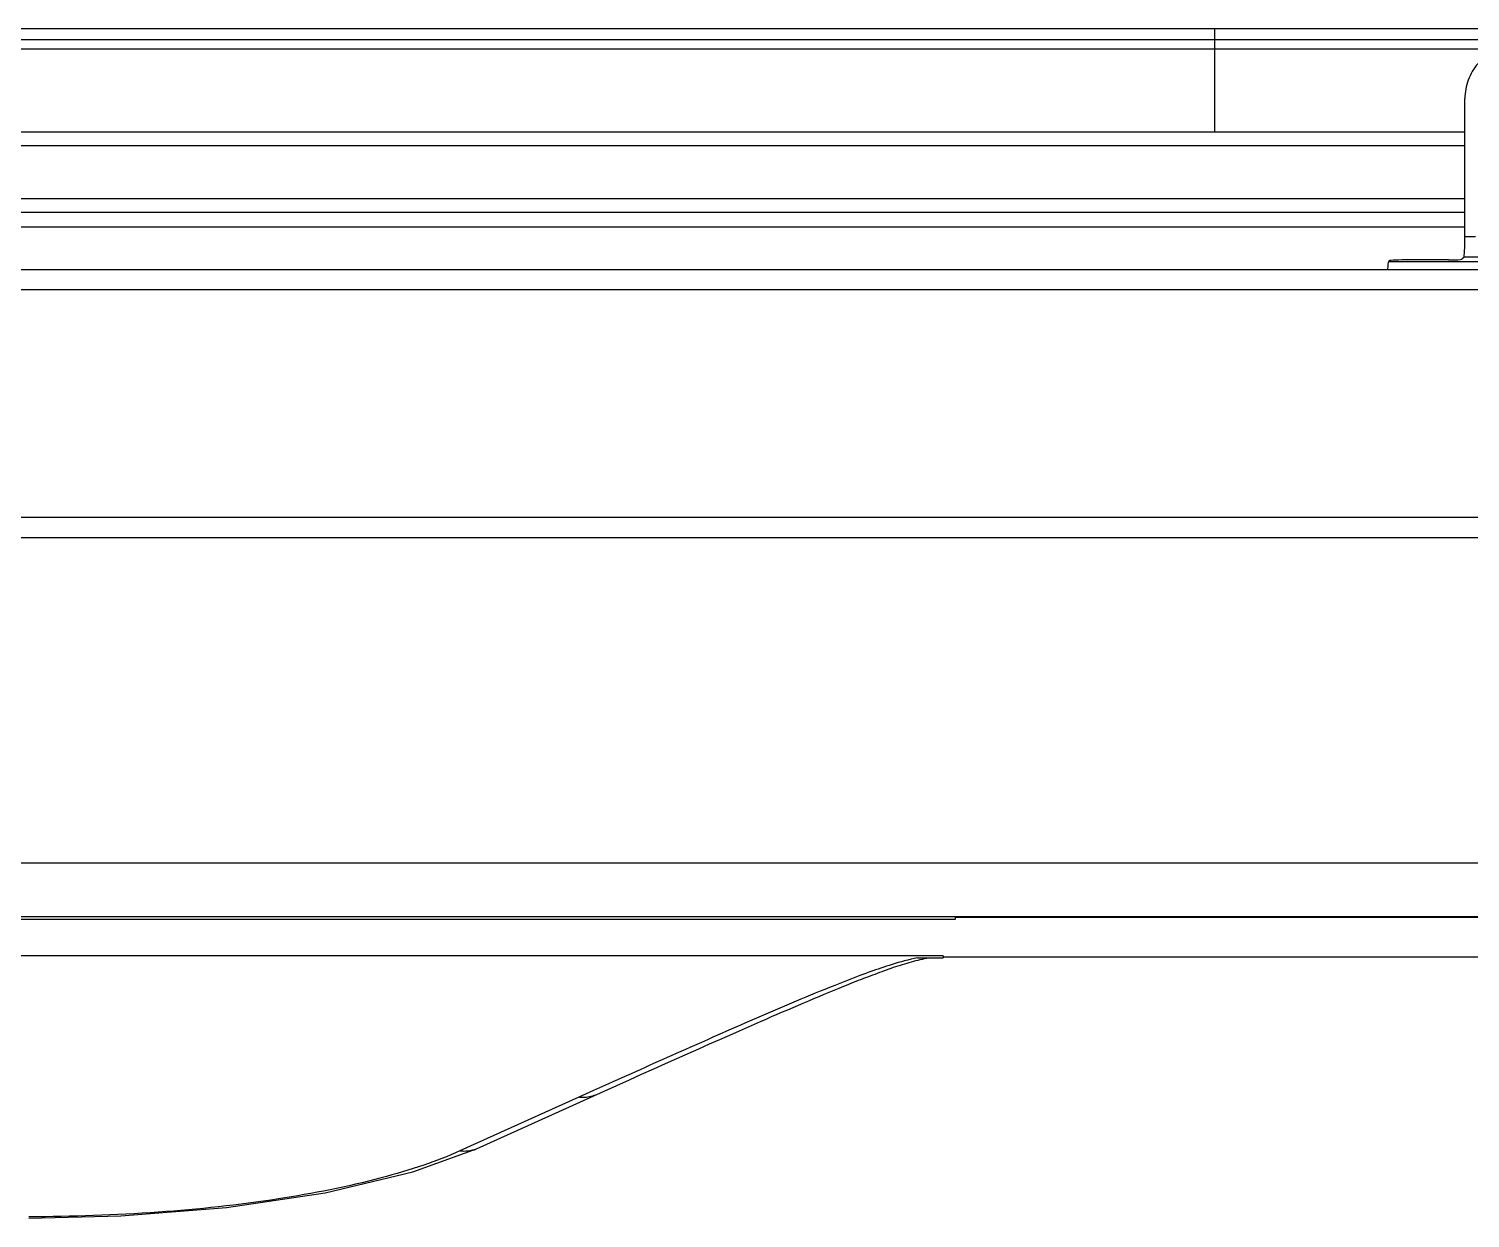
# Model space of a CAD drawing. Header units: millimetres. Extents: x -1538 to 3410, y -1646 to 2016.
# Drawn here: x 454.3 to 561.9, y -1607.4 to -1518.7 of the extents above; entities that cross this region are included whole.
import ezdxf

# ---------------------------------------------------------------- set-up
doc = ezdxf.new("R2010")
doc.units = ezdxf.units.MM
doc.header["$LTSCALE"] = 23.1
doc.layers.get('0').update_dxf_attribs({"linetype": 'CONTINUOUS'})

msp = doc.modelspace()

# ---------------------------------------------------------------- linework, layer by layer
at = {"linetype": 'Continuous'}
for p, q in [((647.03, -1518.66), (-171.77, -1518.66)), ((-144.47, -1519.46), (581.53, -1519.46)), ((542.78, -1518.66), (542.78, -1526.36)), ((-145.17, -1520.16), (564, -1520.16)), ((561.47, -1534.19), (561.47, -1523.86)), ((-104.32, -1526.36), (561.47, -1526.36)), ((-104.32, -1527.36), (561.47, -1527.36)), ((561.47, -1531.36), (-104.32, -1531.36)), ((561.47, -1532.36), (-104.32, -1532.36)), ((561.47, -1533.46), (-104.32, -1533.46)), ((562.25, -1534.19), (561.47, -1534.19)), ((561.4, -1535.69), (561.23, -1535.85)), ((564.63, -1535.69), (561.4, -1535.69)), ((-159.16, -1536.61), (599.04, -1536.61)), ((555.82, -1535.98), (555.76, -1536.04)), ((598.61, -1536.04), (555.76, -1536.04)), ((560.24, -1535.9), (557.32, -1535.9)), ((-159.07, -1538.11), (598.93, -1538.11)), ((-159.07, -1555.11), (598.93, -1555.11)), ((-159.07, -1556.61), (598.93, -1556.61)), ((598.43, -1580.91), (-158.57, -1580.91)), ((598.43, -1584.91), (-158.57, -1584.91)), ((523.43, -1585.11), (209.43, -1585.11)), ((523.43, -1584.91), (523.43, -1585.11)), ((599.54, -1584.96), (523.43, -1584.96)), ((522.53, -1587.83), (-85.47, -1587.83)), ((520.62, -1587.98), (522.53, -1587.98)), ((522.53, -1587.83), (522.53, -1587.98)), ((603.01, -1587.93), (522.53, -1587.93)), ((513.65, -1590.7), (514.03, -1590.55)), ((514.03, -1590.55), (514.4, -1590.39)), ((514.4, -1590.39), (514.77, -1590.24)), ((511.35, -1591.68), (511.74, -1591.51)), ((511.74, -1591.51), (512.13, -1591.34)), ((512.13, -1591.34), (512.52, -1591.18)), ((512.52, -1591.18), (512.9, -1591.02)), ((512.9, -1591.02), (513.28, -1590.86)), ((513.28, -1590.86), (513.65, -1590.7)), ((508.9, -1592.74), (509.33, -1592.55)), ((509.33, -1592.55), (509.74, -1592.37)), ((509.74, -1592.37), (510.15, -1592.19)), ((510.15, -1592.19), (510.56, -1592.02)), ((510.56, -1592.02), (510.95, -1591.85)), ((510.95, -1591.85), (511.35, -1591.68)), ((505.87, -1594.07), (506.61, -1593.74)), ((506.61, -1593.74), (507.33, -1593.43)), ((507.33, -1593.43), (508.02, -1593.12)), ((508.02, -1593.12), (508.46, -1592.93)), ((508.46, -1592.93), (508.9, -1592.74)), ((503.5, -1595.12), (504.31, -1594.76)), ((504.31, -1594.76), (505.1, -1594.41)), ((505.1, -1594.41), (505.87, -1594.07)), ((500.94, -1596.26), (501.81, -1595.87)), ((501.81, -1595.87), (502.67, -1595.49)), ((502.67, -1595.49), (503.5, -1595.12)), ((499.13, -1597.08), (500.04, -1596.67)), ((500.04, -1596.67), (500.94, -1596.26)), ((487.71, -1602.23), (497.24, -1597.93)), ((496.44, -1597.89), (495.35, -1598.38)), ((497.56, -1597.39), (496.44, -1597.89)), ((497.24, -1597.93), (498.19, -1597.5)), ((498.19, -1597.5), (499.13, -1597.08)), ((495.35, -1598.38), (486.47, -1602.39)), ((482.98, -1603.96), (487.71, -1602.23))]:
    msp.add_line(p, q, dxfattribs=at)
for points in [[(518.67, -1588.75), (518.84, -1588.69), (519.01, -1588.64), (519.18, -1588.58), (519.35, -1588.53), (519.51, -1588.47), (519.68, -1588.42), (519.85, -1588.37), (520.01, -1588.32), (520.18, -1588.28), (520.34, -1588.23), (520.5, -1588.19)], [(520.5, -1588.19), (520.67, -1588.15), (520.83, -1588.11), (520.99, -1588.07), (521.15, -1588.04), (521.31, -1588.01), (521.47, -1587.98)], [(514.77, -1590.24), (515.13, -1590.09), (515.32, -1590.02), (515.5, -1589.95), (515.68, -1589.88), (515.86, -1589.8), (516.04, -1589.73), (516.22, -1589.66), (516.4, -1589.59), (516.57, -1589.52), (516.75, -1589.45), (516.93, -1589.39), (517.11, -1589.32), (517.28, -1589.25), (517.46, -1589.19), (517.63, -1589.12), (517.81, -1589.06), (517.98, -1588.99), (518.15, -1588.93), (518.32, -1588.87), (518.5, -1588.81), (518.67, -1588.75)], [(454.32, -1607.41), (461.19, -1607.24), (469.07, -1606.61), (476.43, -1605.52), (482.98, -1603.96)]]:
    msp.add_lwpolyline(points, dxfattribs=at)
msp.add_arc((486.85, -1600.33), 2.09, 288.3746, 294.3193, dxfattribs=at)
for centre, major_axis, start_param, end_param in [((561.39, -1534.19), (0, 1.5), -3.089233, -1.570796), ((555.76, -1537.54), (0, 1.5), 0.05236, 0.901822), ((557.32, -1535.98), (1.5, 0), 1.570796, 3.089233), ((560.24, -1535.85), (1, 0), -1.570796, -0.05236)]:
    msp.add_ellipse(centre, major_axis=major_axis, ratio=0.052408, start_param=start_param, end_param=end_param, dxfattribs=at)
for points, knots in [([(564.83, -1519.92), (564.59, -1519.96), (564.14, -1520.07), (563.49, -1520.36), (562.91, -1520.77), (562.41, -1521.26), (562, -1521.84), (561.7, -1522.48), (561.51, -1523.16), (561.47, -1523.63), (561.47, -1523.86)], [0, 0, 0, 0, 0.125, 0.250001, 0.375001, 0.500001, 0.625001, 0.75, 0.875, 1, 1, 1, 1]), ([(520.62, -1587.98), (519.98, -1588.11), (518.79, -1588.44), (516.6, -1589.18), (514.11, -1590.16), (511.23, -1591.36), (507.53, -1592.95), (502.98, -1594.96), (499.36, -1596.58), (497.56, -1597.39)], [0, 0, 0, 0, 0.078732, 0.148297, 0.277651, 0.401565, 0.523053, 0.762642, 1, 1, 1, 1]), ([(496.59, -1598.22), (496.31, -1598.35), (495.88, -1598.43), (495.46, -1598.4), (495.35, -1598.38)], [0, 0, 0, 0, 0.744667, 1, 1, 1, 1]), ([(486.47, -1602.39), (485.6, -1602.79), (483.66, -1603.53), (479.17, -1604.86), (472.56, -1606.15), (463.77, -1607.09), (457.54, -1607.3), (454.32, -1607.3)], [0, 0, 0, 0, 0.088367, 0.190042, 0.428933, 0.704555, 1, 1, 1, 1]), ([(487.51, -1602.31), (487.26, -1602.39), (486.91, -1602.44), (486.56, -1602.41), (486.47, -1602.39)], [0, 0, 0, 0, 0.745618, 1, 1, 1, 1])]:
    msp.add_open_spline(points, degree=3, knots=knots, dxfattribs=at)

doc.saveas('drawing.dxf')
